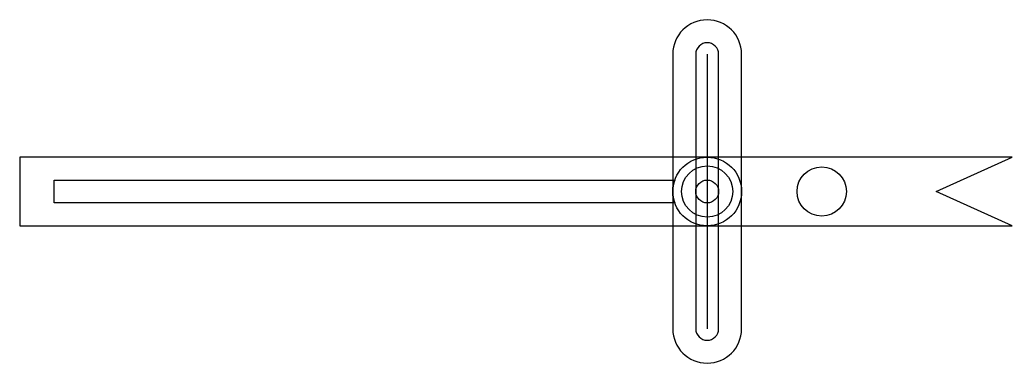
# Model space of a CAD drawing. Header units: millimetres. Extents: x 0 to 43.3, y -7.5 to 7.5.
import ezdxf

# ---------------------------------------------------------------- set-up
doc = ezdxf.new("R2010")
doc.units = ezdxf.units.MM
doc.layers.get('0').update_dxf_attribs({"linetype": 'CONTINUOUS'})

msp = doc.modelspace()

# ---------------------------------------------------------------- linework, layer by layer
msp.add_line((30, 6), (30, -6))
msp.add_line((30, 6), (30, -6))
for points in [[(28.5, 6), (28.5, -6, 1), (31.5, -6), (31.5, 6, 1)], [(29.5, 6), (29.5, -6, 1), (30.5, -6), (30.5, 6, 1)], [(1.5, 0.5), (28.586, 0.5, 0.171573), (28.586, -0.5), (1.5, -0.5)], [(1.5, 0.5), (28.586, 0.5, 0.171573), (28.586, -0.5), (1.5, -0.5)]]:
    msp.add_lwpolyline(points, format="xyb", close=True)
for points in [[(0, -1.5), (43.311, -1.5), (40, 0), (43.311, 1.5), (0, 1.5)], [(43.311, 1.5), (0, 1.5), (0, -1.5), (43.311, -1.5), (40, 0)]]:
    msp.add_lwpolyline(points, close=True)
for centre, radius in [((30, 0), 1.5), ((30, 0), 1.118), ((35, 0), 1.077), ((35, 0), 1.077), ((30, 0), 0.5), ((30, 0), 0.5)]:
    msp.add_circle(centre, radius)

doc.saveas('drawing.dxf')
